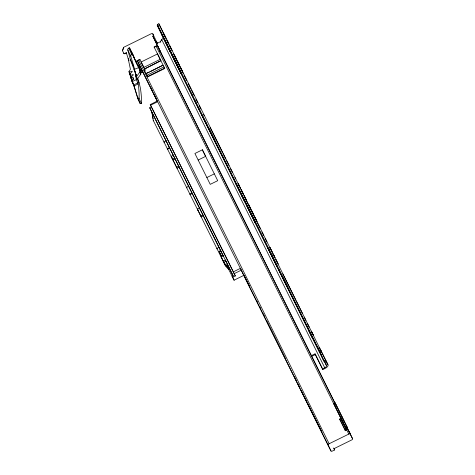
<?xml version="1.0" encoding="UTF-8"?>
<svg xmlns="http://www.w3.org/2000/svg" width="475" height="475" viewBox="0 0 475 475"><rect width="100%" height="100%" fill="white"/><g stroke="black" fill="none" stroke-linecap="round" stroke-linejoin="round"><path stroke-width="0.71" d="M139.929 69.973L141.716 72.829L142.779 72.117L137.655 61.441A1.413 0.629 -26.4 0 1 138.682 60.343L139.971 59.708L139.816 59.381L135.767 61.376L138.949 68.085M340.759 417.733L333.658 403.311L335 402.652L347.569 428.04A1.918 0.849 -26.4 0 1 347.415 428.723L346.673 430.13L345.248 430.629A1.918 0.849 -26.4 0 1 345.408 429.946L346.228 428.699L340.753 417.679L339.934 418.926A1.918 0.849 -26.4 0 0 339.773 419.603L339.851 419.769M322.828 369.556L322.513 368.885L324.752 367.787A2.5 1.11 -26.4 0 0 326.521 365.679L324.443 361.315L323.867 361.077L161.429 34.069L157.249 25.234L157.356 24.486L158.852 23.75L159.731 25.49L328.017 364.942A4.162 1.853 -26.4 0 1 325.072 368.452L322.828 369.556L315.044 353.857L311.161 355.769M323.867 361.077L318.25 348.341L319.746 347.605M123.619 47.334L122.532 50.777L123.619 47.334L151.561 33.588L152.802 33.85L153.716 35.69L152.796 36.142L160.621 52.256M156.37 43.694L160.455 41.693L161.648 39.443A2.5 1.11 -26.4 0 0 163.412 37.335L165.062 40.66M130.34 74.807L128.963 71.642L130.417 69.267L128.167 58.562L126.285 52.678L124.664 53.473L123.702 53.117L124.818 53.806L126.445 53.01L126.285 52.678M341.151 418.796L343.698 424.128M132.192 80.827L131.041 78.393L132.958 77.573L133.433 79.123L131.783 80.815L132.062 81.718L133.861 85.66L137.881 98.717L140.202 103.633L141.473 103.556L139.145 98.646A96.597 86.521 -25.3 0 0 138.172 83.95L136.349 79.604A96.597 86.521 -25.3 0 0 135.506 75.335L135.921 74.771L130.471 59.743L127.805 49.976A1.668 1.49 -25.3 0 1 128.731 48.147L129.479 47.779L133.813 56.721M136.675 76.368L139.816 72.111L139.139 67.468L134.146 69.392L136.675 76.368L135.921 74.771M140.119 69.552L140.802 74.195L137.245 79.016A96.597 86.521 -25.3 0 0 136.883 77.49M132.305 80.554L129.758 74.219L132.234 71.677L132.068 71.137L129.188 72.372M131.041 78.393L130.768 77.52L133.249 74.973L133.083 74.438L130.203 75.668M141.716 72.829L138.902 66.874L139.965 66.162M159.731 25.49L158.234 26.22L157.356 24.486M134.674 69.415L130.791 56.293A1.668 1.49 -25.3 0 1 131.718 54.465L132.531 54.067M133.113 55.302L129.479 47.779M152.796 36.142L157.379 45.357L154.072 46.983L164.748 68.489L147.672 76.891L144.358 70.187L145.029 69.861M154.221 47.316L156.186 46.348A1.413 0.629 -26.4 0 1 157.724 46.289L337.79 408.767M136.159 62.207L137.655 61.471M136.462 62.819L138.047 65.514L139.329 64.885M149.411 72.135L146.033 73.554L163.103 65.152L150.723 71.493M132.062 81.718L136.349 79.604M147.523 76.57L164.593 68.168L163.97 66.898L146.9 75.299L147.672 76.891M133.618 85.013L137.887 82.846M133.974 86.011L138.172 83.95M151.347 106.952L149.708 107.76L233.136 275.714L232.168 276.189L232.697 277.252L235.309 275.963L150.248 104.625L157.296 101.009L331.022 451.03A1.413 0.629 -26.4 0 0 332.559 450.977L334.578 449.979L333.961 448.679L351.595 440.004A1.413 0.629 -26.4 0 0 352.598 438.811L346.043 425.38M150.248 104.625L150.563 105.224L157.658 101.733M169.415 147.624L167.319 148.657L167.562 149.168L169.658 148.141L149.708 107.76M172.182 158.365L171.22 156.328L173.31 155.301M176.593 167.2L178.689 166.173L179.176 167.2L177.08 168.233L172.573 159.054L174.663 158.027L169.658 148.141M173.048 160.057L175.138 159.03L174.663 158.027M202.38 149.809L194.91 153.49L210.241 184.353L217.716 180.678L202.38 149.809L205.633 156.358L198.164 160.033M206.857 177.531L214.332 173.856M191.959 193.016L189.869 194.049L190.113 194.566L192.203 193.533L175.138 159.03M197.897 210.14L197.41 209.107L199.506 208.08M202.849 214.813L203.336 215.84L201.246 216.873L200.759 215.84L202.849 214.813L192.203 193.533M220.608 254.386C218.037 251.703 220.192 248.342 221.683 252.807M220.804 254.784C221.166 257.236 222.282 255.277 222.971 255.39M221.344 257.248L221.142 256.821L223.232 255.793L223.434 256.221M223.25 261.072L225.346 260.039L229.734 268.969L228.76 269.444C229.734 266.238 219.996 262.42 225.975 261.369M225.245 265.282L226.29 264.771M229.455 268.387L228.487 268.862L228.76 269.444M233.326 271.837L240.427 268.339M235.309 275.963L234.211 273.642L241.306 270.144L240.522 268.535M319.8 351.488L321.29 350.752M311.475 356.44L315.364 354.528M324.603 361.659L326.099 360.923M325.423 363.357L326.919 362.621M346.228 428.699L345.438 427.025L346.78 426.366M328.142 444.938A1.413 0.629 -26.4 0 1 329.145 443.745L348.793 434.079A1.413 0.629 -26.4 0 1 350.336 434.019L349.469 432.286M137.881 98.717L139.145 98.646M161.429 34.069L162.165 34.657M234.139 280.321L228.243 268.506L225.275 265.341M152.22 113.614L151.875 112.355L153.241 120.347L225.506 265.84L228.481 269.022L228.243 268.506M138.047 65.514L138.902 66.874M166.024 38.368L164.914 36.058M350.301 434.002L349.137 431.638L349.392 432.125M278.142 264.076L275.898 259.487L276.135 259.944M165.977 38.279L163.738 33.719L164.498 35.304M168.892 44.145C169.153 44.561 165.591 37.406 167.319 40.975M169.842 45.98L170.204 46.698L169.812 45.962M240.142 187.578L240.38 188.041L239.252 185.701M246.21 199.797L245.848 199.078M278.071 263.934L277.709 263.209M175.186 61.4L175.697 62.415M175.073 61.293L174.562 60.277M178.172 67.414L178.683 68.43M178.06 67.308L177.549 66.286M313.221 334.893L313.458 335.35L313.257 334.911M249.411 210.936L246.335 204.654L247.047 206.043M249.523 211.042L250.034 212.058M252.51 217.051L253.021 218.067M252.397 216.944L250.497 212.984M270.649 253.686L267.591 247.445L268.506 249.244M270.762 253.792L271.492 255.259M273.748 259.807L274.479 261.268M273.636 259.7L272.157 256.726M168.791 43.949L167.841 42.043M243.004 193.349L243.366 194.049L242.238 191.71M238.563 184.312L238.064 183.332L239.548 186.396M241.555 190.327L241.068 189.377L242.179 191.68M244.542 196.341L244.037 195.356L245.165 197.695M249.185 205.693L248.68 204.707L250.996 209.416L249.345 206.007M252.172 211.702L251.673 210.722L252.795 213.055M255.158 217.716L254.659 216.731L256.975 221.439L255.485 218.375M276.254 260.187L276.557 260.787M163.946 38.897L164.653 40.286L162.551 35.958M168.067 47.049L164.368 39.668L165.3 41.485M166.933 44.911L170.626 52.315L169.919 50.926M180.536 72.301L181.248 73.69L179.146 69.356M236.425 184.668L235.719 183.279L237.31 186.58M239.412 190.677L236.651 185.113M242.398 196.692L239.638 191.128M309.51 331.978L308.798 330.588L312.069 337.238L310.395 333.889M229.449 268.506L233.284 276.177M238.723 184.632L239.073 185.333M241.71 190.641L242.357 192.048M242.535 192.411L242.862 193.07M244.696 196.656L245.225 197.725M245.694 198.764L245.343 198.063M270.584 248.763L269.925 247.463L272.24 252.172L271.112 249.832M273.57 254.772C271.379 250.473 276.967 261.618 274.396 256.542M277.554 262.895L277.204 262.194M311.808 331.942L311.386 331.099L311.748 331.912M173.494 53.883L180.096 67.177M180.755 68.507L183.398 73.821M184.057 75.151L186.699 80.471M188.349 83.79L190.992 89.11M191.651 90.44L194.293 95.754M195.943 99.079L197.594 102.404M199.245 105.723L200.895 109.048M203.537 114.368L204.197 115.698M210.14 127.662L222.359 152.249M223.018 153.579L225.661 158.899M226.32 160.229L228.962 165.543M230.612 168.868L232.263 172.193M234.905 177.507L235.564 178.838M238.207 184.158L238.866 185.487M246.133 200.106L257.028 222.039M257.688 223.369L260.33 228.689M261.98 232.008L263.631 235.333M265.282 238.658L266.932 241.983M269.574 247.297L270.233 248.627M272.876 253.947L273.535 255.271M282.779 273.885L295.99 300.473M296.649 301.797L299.292 307.117M299.951 308.447L302.593 313.761M304.243 317.086L305.894 320.411M307.545 323.736L309.195 327.055M311.838 332.375L312.497 333.705M319.432 347.658L328.017 364.942M157.421 24.629L319.865 351.631M162.99 36.302L163.649 37.632M166.292 42.952L166.951 44.276M169.593 49.596L171.243 52.921M172.894 56.24L178.505 67.539M205.253 121.38L205.912 122.704M208.555 128.024L210.205 131.349M210.864 132.673L214.498 139.988M236.615 184.52L237.28 185.85M239.917 191.164L240.582 192.494M243.218 197.814L244.874 201.133M246.525 204.458L251.144 213.762M278.878 269.592L279.538 270.922M282.18 276.242L287.132 286.211M310.246 332.732L310.905 334.062M313.548 339.382L314.207 340.712M316.849 346.026L318.499 349.351M320.15 352.676L321.801 355.995M323.451 359.32L324.443 361.315M162.313 35.471L161.381 33.636L163.721 38.451M166.713 43.985L169.355 49.299M169.694 50.475L172.657 55.949M172.936 56.852L172.003 55.017L173.595 58.318M173.322 57.279L178.909 68.875M191.478 93.83L192.138 95.16M194.78 100.48L196.43 103.805M198.081 107.124L199.732 110.449M201.382 113.774L204.024 119.088M204.683 120.418L207.326 125.738M207.991 127.062L214.92 141.022M222.846 156.976L223.505 158.306M226.148 163.62L226.807 164.95M229.449 170.27L231.099 173.589M232.75 176.914L234.401 180.239M236.051 183.564L238.693 188.878M239.352 190.208L241.995 195.528M242.654 196.852L251.572 214.801M265.109 242.054L265.768 243.378M268.411 248.698L269.07 250.028M271.712 255.342L273.363 258.667M275.013 261.992L277.655 267.306M278.314 268.636L280.957 273.956M281.616 275.286L288.218 288.574M299.778 311.838L300.438 313.168M303.08 318.488L304.73 321.812M306.381 325.132L308.032 328.457M309.682 331.782L312.324 337.096M312.983 338.426L315.626 343.746M316.285 345.076L326.521 365.679M157.249 25.234L319.693 352.236M242.624 197.137L243.372 198.651M161.648 39.443L324.752 367.787M315.044 353.857L322.513 368.885M156.376 41.402L157.284 43.243L152.802 33.85M335 402.652L347.569 428.04M338.449 410.097L341.092 415.411M341.751 416.741L344.393 422.055M157.724 46.289L160.123 51.348M160.455 52.012L334.442 402.254M335.101 403.584L335.76 404.914M346.655 426.847L352.598 438.811M346.447 426.776L347.415 428.723M333.658 403.311L345.438 427.025M156.186 46.348L346.192 428.848M346.489 429.43L348.793 434.079M339.934 418.926L345.408 429.946M339.773 419.603L345.331 430.795M333.593 447.99L334.578 449.979M139.816 59.381L145.255 70.347M138.516 59.998L329.145 443.745M150.634 87.145L151.293 88.475M151.578 89.08L152.237 90.41M153.936 93.795L154.595 95.125M154.88 95.724L156.53 99.049M244.013 275.162L249.672 286.52M256.559 300.414L257.218 301.744M259.861 307.058L260.52 308.388M263.162 313.708L264.812 317.027M266.463 320.352L269.105 325.666M269.764 326.996L272.407 332.316M273.066 333.646L285.327 358.293M294.571 376.901L295.23 378.231M295.515 378.836L296.174 380.166M297.873 383.551L298.532 384.881M298.817 385.48L299.476 386.81M301.174 390.195L303.768 395.449M304.475 396.839L307.07 402.093M307.776 403.489L321.973 432.06M137.685 61.536L157.599 101.626M141.865 70.276L157.213 101.145M243.622 275.09L331.022 451.03M132.317 53.699L134.657 58.573M131.729 52.309L135.767 61.376M133.249 56.311L138.961 68.174M150.563 105.224L234.211 273.642M122.378 50.439L123.862 53.449M203.407 216.083L223.446 256.399M219.052 251.204L221.368 255.865M171.22 156.328L172.573 159.054M197.41 209.107L200.759 215.84M221.142 256.821L223.654 261.968M224.158 262.984L227.163 266.232L226.89 265.65M312.152 332.642L311.974 332.286L312.093 332.613M312.633 333.705L312.271 332.981M270.75 249.102L270.928 249.464M273.737 255.117L274.099 255.847M276.723 261.131L277.085 261.856M252.498 212.361L253.982 215.43L252.86 213.091M167.544 41.343L167.901 42.073M309.973 332.91L310.478 333.937M268.749 249.731L276.818 266.083L275.144 262.74M271.736 255.74L272.24 256.767M274.722 261.755L275.227 262.782M247.511 206.975L250.919 213.97M253.484 218.999L255.58 223.333L251.002 214.017M173.173 57.333L174.099 59.345M176.16 63.347L176.664 64.374M165.537 41.966L166.048 42.999M166.47 43.979L165.959 42.952M168.524 47.981L169.035 49.008M169.456 49.994L168.946 48.967M177.086 65.36L176.581 64.333M180.072 71.369L173.678 58.36M274.033 255.811L274.217 256.179M170.828 48.052L172.015 50.421L170.359 47.013L170.65 47.684M243.283 198.603L244.963 201.952L240.386 192.636M312.692 333.741L312.336 333.011M245.409 198.093L246.24 199.815M164.677 35.661L164.855 36.029M237.399 186.627L240.297 192.595M164.593 68.168L164.748 68.489M158.852 23.75L163.358 33.286M164.089 34.859L164.908 36.599M161.334 39.597L161.654 40.268M160.455 41.693L160.77 42.364M157.379 45.357L160.948 52.915M241.306 270.144L243.794 275.399L234.08 280.179L232.168 276.189M128.731 48.147L131.718 54.465M139.816 72.111L140.802 74.195M127.805 49.976L130.791 56.293M130.471 59.743L133.457 66.061M219.224 247.92L218.975 247.398L216.885 248.431L217.128 248.947M134.146 69.392L135.132 71.476M128.167 58.562L129.063 60.456M188.872 186.823L188.628 186.307L186.533 187.334L186.776 187.851M135.506 75.335L139.133 83.006A116.078 115.823 -78.6 0 1 140.321 87.845A96.597 86.521 -25.3 0 1 141.473 103.556M223.001 260.591L225.506 265.84M221.635 257.895L221.956 258.584M124.664 53.473L124.818 53.806M166.321 141.425L166.078 140.915L163.982 141.942L164.231 142.458M153.241 120.347L153.478 120.84M132.958 77.573L133.825 79.396M128.963 71.642L130.405 74.694M129.758 74.219L131.195 77.265M130.768 77.52L132.21 80.56M131.783 80.815L133.511 84.467L132.952 82.65M133.38 83.713L137.958 98.598L140.202 103.633M144.358 70.187L144.584 70.674M163.655 33.921L163.81 34.283M135.298 59.868L136.824 63.87M136.45 74.326L136.592 74.759M152.338 114.214L153.14 118.851M135.298 71.968A96.597 86.521 -25.3 0 1 135.613 72.966M137.97 97.161A95.036 85.126 -25.3 0 1 137.958 98.598M137.756 78.298A116.292 116.037 -78.6 0 1 139.133 83.006M159.992 51.08A1.413 0.629 -26.4 0 1 159.903 51.532M342.095 417.014A1.918 0.849 -26.4 0 1 342.131 417.258M157.522 53.93L141.123 61.999L143.812 67.403L160.212 59.333L157.522 53.93M160.877 60.663L144.578 68.952L160.877 60.663M174.367 55.1L176.664 59.773L174.367 55.1M177.353 61.109L179.651 65.787L177.353 61.109M180.34 67.123L182.638 71.802L180.34 67.123M175.014 61.073L175.275 61.667L175.014 61.073M178 67.082L178.262 67.676L178 67.082M238.99 189.929L238.652 189.282L238.99 189.929M241.977 195.943L241.638 195.29L241.977 195.943M249.351 210.71L249.607 211.304L249.351 210.71M252.338 216.725L252.593 217.318L252.338 216.725M270.59 253.466L270.845 254.06L270.59 253.466M273.576 259.481L273.832 260.074L273.576 259.481M313.102 334.649L312.799 334.05L313.144 334.673M167.645 46.283L167.354 45.677L167.639 46.301"/></g></svg>
